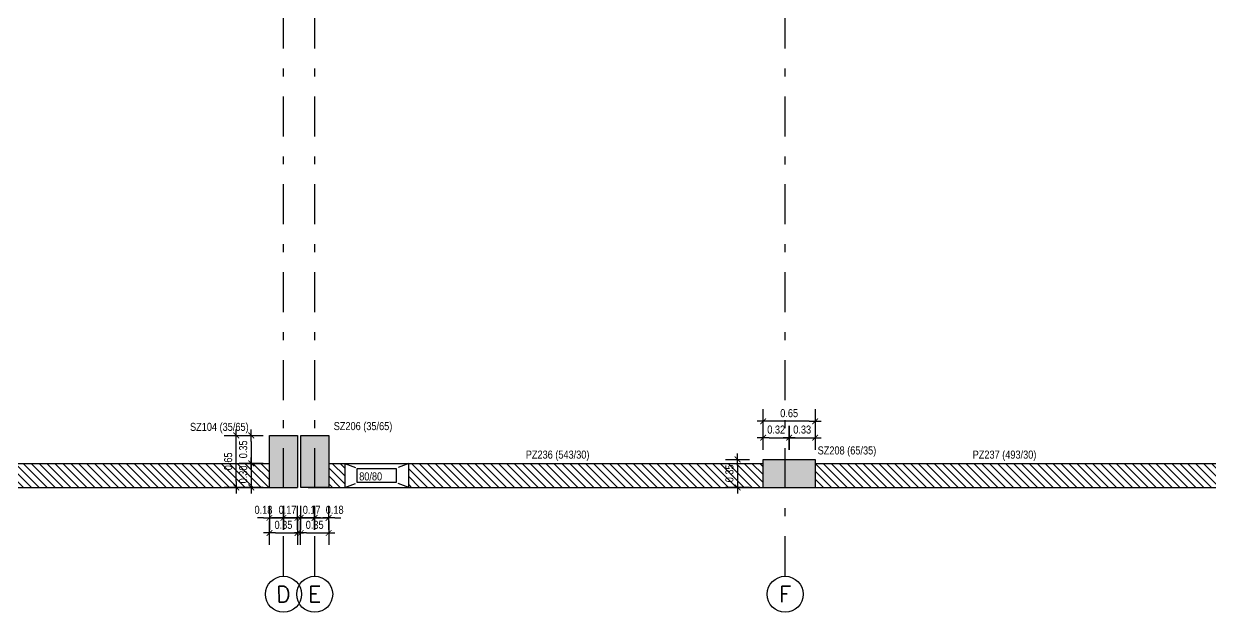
# Model space of a CAD drawing. Header units: metres. Extents: x 419734 to 420376, y 4564732 to 4565123.
# Drawn here: x 419837.61 to 419852.43, y 4565032.51 to 4565039.86 of the extents above; entities that cross this region are included whole.
import ezdxf
from ezdxf.enums import TextEntityAlignment as Align

# ---------------------------------------------------------------- set-up
doc = ezdxf.new("R2010")
doc.units = ezdxf.units.M
doc.linetypes.add('TRATTO-PUNTO', pattern=[1, 0.5, -0.25, 0, -0.25])
doc.layers.get('Defpoints').update_dxf_attribs({"color": 5})
for name, color, linetype in [('07-SIMBOLI', 1, 'Continuous'), ('SW_ASSI', 7, 'TRATTO-PUNTO'), ('SW_DIM', 33, 'Continuous'), ('SW_MAGRONE', 2, 'Continuous'), ('SW_TRATTEGGIO_252', 252, 'Continuous'), ('SW_TRATTEGGIO_253', 253, 'Continuous'), ('SW_TXT_TESTI', 1, 'Continuous')]:
    doc.layers.add(name, color=color, linetype=linetype)
doc.styles.add('ROMANS8', font='ROMANS8.SHX')
doc.styles.add('SWS', font='ARIALN.TTF')
doc.dimstyles.new('DIM-SW-50_m', dxfattribs={"dimtxt": 0.1, "dimasz": 0.075, "dimexe": 0.125, "dimexo": 0.125, "dimgap": 0.05, "dimtad": 1, "dimzin": 1, "dimdsep": 46, "dimtxsty": 'SWS', "dimblk1": 'D', "dimblk2": 'D', "dimsah": 1, "dimcen": 0.0075, "dimdle": 0.0625, "dimse1": 1, "dimse2": 1, "dimclrd": 256, "dimclre": 256, "dimclrt": 256, "dimazin": 0, "dimtfac": 0.75, "dimtmove": 1, "dimatfit": 3, "dimldrblk": 'D', "dimfxl": 0.125, "dimtvp": 1.5, "dimtolj": 1, "dimtzin": 0, "dimarcsym": 0})

# ---------------------------------------------------------------- blocks, each defined once
blk = doc.blocks.new('D')
for p, q in [((0, 2), (0, -2)), ((-1, 0), (1, 0))]:
    blk.add_line(p, q)
at = {"const_width": 0.141}
blk.add_lwpolyline([(0.48, 0.48), (-0.48, -0.48)], dxfattribs=at)
blk = doc.blocks.new('*D1029')
at = {"layer": 'Defpoints', "color": 0, "ltscale": 0.5, "transparency": 16777216}
for p in [(419840.677, 4565034.718), (419840.45, 4565034.368), (419840.677, 4565034.368)]:
    blk.add_point(p, dxfattribs=at)
at = {"layer": 'SW_DIM', "lineweight": -2, "ltscale": 0.5, "transparency": 16777216}
blk.add_line((419840.45, 4565034.643), (419840.45, 4565034.443), dxfattribs=at)
at = {"layer": 'SW_DIM', "lineweight": -2, "ltscale": 0.5, "transparency": 16777216, "xscale": 0.075, "yscale": 0.075, "zscale": 0.075}
for p, rotation in [((419840.45, 4565034.718), 90), ((419840.45, 4565034.368), 270)]:
    blk.add_blockref('D', p, dxfattribs=dict(at, rotation=rotation))
at = {"layer": 'SW_DIM', "ltscale": 0.5, "transparency": 16777216, "insert": (419840.349, 4565034.543), "char_height": 0.1, "attachment_point": 5, "rotation": 90, "style": 'SWS'}
blk.add_mtext('\\A1;0.35', dxfattribs=at)
blk = doc.blocks.new('*D1030')
at = {"layer": 'Defpoints', "color": 0, "ltscale": 0.5, "transparency": 16777216}
for p in [(419840.677, 4565034.368), (419840.45, 4565034.068), (419840.677, 4565034.068)]:
    blk.add_point(p, dxfattribs=at)
at = {"layer": 'SW_DIM', "lineweight": -2, "ltscale": 0.5, "transparency": 16777216}
blk.add_line((419840.45, 4565034.293), (419840.45, 4565034.143), dxfattribs=at)
at = {"layer": 'SW_DIM', "lineweight": -2, "ltscale": 0.5, "transparency": 16777216, "xscale": 0.075, "yscale": 0.075, "zscale": 0.075}
for p, rotation in [((419840.45, 4565034.368), 90), ((419840.45, 4565034.068), 270)]:
    blk.add_blockref('D', p, dxfattribs=dict(at, rotation=rotation))
at = {"layer": 'SW_DIM', "ltscale": 0.5, "transparency": 16777216, "insert": (419840.349, 4565034.23), "char_height": 0.1, "attachment_point": 5, "rotation": 90, "style": 'SWS'}
blk.add_mtext('\\A1;0.30', dxfattribs=at)
blk = doc.blocks.new('*D1031')
at = {"layer": 'Defpoints', "color": 0, "ltscale": 0.5, "transparency": 16777216}
for p in [(419840.262, 4565034.718), (419840.677, 4565034.718), (419840.677, 4565034.068)]:
    blk.add_point(p, dxfattribs=at)
at = {"layer": 'SW_DIM', "lineweight": -2, "ltscale": 0.5, "transparency": 16777216}
blk.add_line((419840.262, 4565034.143), (419840.262, 4565034.643), dxfattribs=at)
at = {"layer": 'SW_DIM', "lineweight": -2, "ltscale": 0.5, "transparency": 16777216, "xscale": 0.075, "yscale": 0.075, "zscale": 0.075}
for p, rotation in [((419840.262, 4565034.718), 90), ((419840.262, 4565034.068), 270)]:
    blk.add_blockref('D', p, dxfattribs=dict(at, rotation=rotation))
at = {"layer": 'SW_DIM', "ltscale": 0.5, "transparency": 16777216, "insert": (419840.161, 4565034.393), "char_height": 0.1, "attachment_point": 5, "rotation": 90, "style": 'SWS'}
blk.add_mtext('\\A1;0.65', dxfattribs=at)
blk = doc.blocks.new('*D1032')
at = {"layer": 'Defpoints', "color": 0, "ltscale": 0.5, "transparency": 16777216}
for p in [(419847.172, 4565034.689), (419846.847, 4565034.418), (419847.172, 4565034.418)]:
    blk.add_point(p, dxfattribs=at)
at = {"layer": 'SW_DIM', "lineweight": -2, "ltscale": 0.5, "transparency": 16777216}
blk.add_line((419846.922, 4565034.689), (419847.097, 4565034.689), dxfattribs=at)
at = {"layer": 'SW_DIM', "lineweight": -2, "ltscale": 0.5, "transparency": 16777216, "xscale": 0.075, "yscale": 0.075, "zscale": 0.075, "rotation": 180}
blk.add_blockref('D', (419846.847, 4565034.689), dxfattribs=at)
at = {"layer": 'SW_DIM', "lineweight": -2, "ltscale": 0.5, "transparency": 16777216, "xscale": 0.075, "yscale": 0.075, "zscale": 0.075}
blk.add_blockref('D', (419847.172, 4565034.689), dxfattribs=at)
at = {"layer": 'SW_DIM', "ltscale": 0.5, "transparency": 16777216, "insert": (419847.01, 4565034.79), "char_height": 0.1, "attachment_point": 5, "style": 'SWS'}
blk.add_mtext('\\A1;0.32', dxfattribs=at)
blk = doc.blocks.new('*D1033')
at = {"layer": 'Defpoints', "color": 0, "ltscale": 0.5, "transparency": 16777216}
for p in [(419847.497, 4565034.689), (419847.172, 4565034.418), (419847.497, 4565034.418)]:
    blk.add_point(p, dxfattribs=at)
at = {"layer": 'SW_DIM', "lineweight": -2, "ltscale": 0.5, "transparency": 16777216}
blk.add_line((419847.247, 4565034.689), (419847.422, 4565034.689), dxfattribs=at)
at = {"layer": 'SW_DIM', "lineweight": -2, "ltscale": 0.5, "transparency": 16777216, "xscale": 0.075, "yscale": 0.075, "zscale": 0.075, "rotation": 180}
blk.add_blockref('D', (419847.172, 4565034.689), dxfattribs=at)
at = {"layer": 'SW_DIM', "lineweight": -2, "ltscale": 0.5, "transparency": 16777216, "xscale": 0.075, "yscale": 0.075, "zscale": 0.075}
blk.add_blockref('D', (419847.497, 4565034.689), dxfattribs=at)
at = {"layer": 'SW_DIM', "ltscale": 0.5, "transparency": 16777216, "insert": (419847.335, 4565034.79), "char_height": 0.1, "attachment_point": 5, "style": 'SWS'}
blk.add_mtext('\\A1;0.33', dxfattribs=at)
blk = doc.blocks.new('*D1034')
at = {"layer": 'Defpoints', "color": 0, "ltscale": 0.5, "transparency": 16777216}
for p in [(419846.847, 4565034.894), (419846.847, 4565034.418), (419847.497, 4565034.418)]:
    blk.add_point(p, dxfattribs=at)
at = {"layer": 'SW_DIM', "lineweight": -2, "ltscale": 0.5, "transparency": 16777216}
blk.add_line((419847.422, 4565034.894), (419846.922, 4565034.894), dxfattribs=at)
at = {"layer": 'SW_DIM', "lineweight": -2, "ltscale": 0.5, "transparency": 16777216, "xscale": 0.075, "yscale": 0.075, "zscale": 0.075, "rotation": 180}
blk.add_blockref('D', (419846.847, 4565034.894), dxfattribs=at)
at = {"layer": 'SW_DIM', "lineweight": -2, "ltscale": 0.5, "transparency": 16777216, "xscale": 0.075, "yscale": 0.075, "zscale": 0.075}
blk.add_blockref('D', (419847.497, 4565034.894), dxfattribs=at)
at = {"layer": 'SW_DIM', "ltscale": 0.5, "transparency": 16777216, "insert": (419847.172, 4565034.995), "char_height": 0.1, "attachment_point": 5, "style": 'SWS'}
blk.add_mtext('\\A1;0.65', dxfattribs=at)
blk = doc.blocks.new('*D1035')
at = {"layer": 'Defpoints', "color": 0, "ltscale": 0.5, "transparency": 16777216}
for p in [(419846.847, 4565034.418), (419846.527, 4565034.068), (419846.847, 4565034.068)]:
    blk.add_point(p, dxfattribs=at)
at = {"layer": 'SW_DIM', "lineweight": -2, "ltscale": 0.5, "transparency": 16777216}
blk.add_line((419846.527, 4565034.343), (419846.527, 4565034.143), dxfattribs=at)
at = {"layer": 'SW_DIM', "lineweight": -2, "ltscale": 0.5, "transparency": 16777216, "xscale": 0.075, "yscale": 0.075, "zscale": 0.075}
for p, rotation in [((419846.527, 4565034.418), 90), ((419846.527, 4565034.068), 270)]:
    blk.add_blockref('D', p, dxfattribs=dict(at, rotation=rotation))
at = {"layer": 'SW_DIM', "ltscale": 0.5, "transparency": 16777216, "insert": (419846.426, 4565034.243), "char_height": 0.1, "attachment_point": 5, "rotation": 90, "style": 'SWS'}
blk.add_mtext('\\A1;0.35', dxfattribs=at)
blk = doc.blocks.new('*D1039')
at = {"layer": 'Defpoints', "color": 0, "ltscale": 0.5, "transparency": 16777216}
for p in [(419840.677, 4565034.068), (419840.852, 4565034.068), (419840.852, 4565033.686)]:
    blk.add_point(p, dxfattribs=at)
at = {"layer": 'SW_DIM', "lineweight": -2, "ltscale": 0.5, "transparency": 16777216}
for p, q in [((419840.602, 4565033.686), (419840.527, 4565033.686)), ((419840.677, 4565033.686), (419840.852, 4565033.686)), ((419840.927, 4565033.686), (419841.002, 4565033.686))]:
    blk.add_line(p, q, dxfattribs=at)
at = {"layer": 'SW_DIM', "lineweight": -2, "ltscale": 0.5, "transparency": 16777216, "xscale": 0.075, "yscale": 0.075, "zscale": 0.075}
blk.add_blockref('D', (419840.677, 4565033.686), dxfattribs=at)
at = {"layer": 'SW_DIM', "lineweight": -2, "ltscale": 0.5, "transparency": 16777216, "xscale": 0.075, "yscale": 0.075, "zscale": 0.075, "rotation": 180}
blk.add_blockref('D', (419840.852, 4565033.686), dxfattribs=at)
at = {"layer": 'SW_DIM', "ltscale": 0.5, "transparency": 16777216, "insert": (419840.602, 4565033.787), "char_height": 0.1, "attachment_point": 5, "style": 'SWS'}
blk.add_mtext('\\A1;0.18', dxfattribs=at)
blk = doc.blocks.new('*D1040')
at = {"layer": 'Defpoints', "color": 0, "ltscale": 0.5, "transparency": 16777216}
for p in [(419840.852, 4565034.068), (419841.027, 4565034.068), (419841.027, 4565033.686)]:
    blk.add_point(p, dxfattribs=at)
at = {"layer": 'SW_DIM', "lineweight": -2, "ltscale": 0.5, "transparency": 16777216}
for p, q in [((419840.777, 4565033.686), (419840.702, 4565033.686)), ((419840.852, 4565033.686), (419841.027, 4565033.686)), ((419841.102, 4565033.686), (419841.177, 4565033.686))]:
    blk.add_line(p, q, dxfattribs=at)
at = {"layer": 'SW_DIM', "lineweight": -2, "ltscale": 0.5, "transparency": 16777216, "xscale": 0.075, "yscale": 0.075, "zscale": 0.075}
blk.add_blockref('D', (419840.852, 4565033.686), dxfattribs=at)
at = {"layer": 'SW_DIM', "lineweight": -2, "ltscale": 0.5, "transparency": 16777216, "xscale": 0.075, "yscale": 0.075, "zscale": 0.075, "rotation": 180}
blk.add_blockref('D', (419841.027, 4565033.686), dxfattribs=at)
at = {"layer": 'SW_DIM', "ltscale": 0.5, "transparency": 16777216, "insert": (419840.903, 4565033.787), "char_height": 0.1, "attachment_point": 5, "style": 'SWS'}
blk.add_mtext('\\A1;0.17', dxfattribs=at)
blk = doc.blocks.new('*D1041')
at = {"layer": 'Defpoints', "color": 0, "ltscale": 0.5, "transparency": 16777216}
for p in [(419840.677, 4565034.068), (419841.027, 4565034.068), (419841.027, 4565033.498)]:
    blk.add_point(p, dxfattribs=at)
at = {"layer": 'SW_DIM', "lineweight": -2, "ltscale": 0.5, "transparency": 16777216}
blk.add_line((419840.752, 4565033.498), (419840.952, 4565033.498), dxfattribs=at)
at = {"layer": 'SW_DIM', "lineweight": -2, "ltscale": 0.5, "transparency": 16777216, "xscale": 0.075, "yscale": 0.075, "zscale": 0.075, "rotation": 180}
blk.add_blockref('D', (419840.677, 4565033.498), dxfattribs=at)
at = {"layer": 'SW_DIM', "lineweight": -2, "ltscale": 0.5, "transparency": 16777216, "xscale": 0.075, "yscale": 0.075, "zscale": 0.075}
blk.add_blockref('D', (419841.027, 4565033.498), dxfattribs=at)
at = {"layer": 'SW_DIM', "ltscale": 0.5, "transparency": 16777216, "insert": (419840.852, 4565033.599), "char_height": 0.1, "attachment_point": 5, "style": 'SWS'}
blk.add_mtext('\\A1;0.35', dxfattribs=at)
blk = doc.blocks.new('*D1042')
at = {"layer": 'Defpoints', "color": 0, "ltscale": 0.5, "transparency": 16777216}
for p in [(419841.067, 4565034.068), (419841.242, 4565034.068), (419841.242, 4565033.686)]:
    blk.add_point(p, dxfattribs=at)
at = {"layer": 'SW_DIM', "lineweight": -2, "ltscale": 0.5, "transparency": 16777216}
for p, q in [((419840.992, 4565033.686), (419840.917, 4565033.686)), ((419841.067, 4565033.686), (419841.242, 4565033.686)), ((419841.317, 4565033.686), (419841.392, 4565033.686))]:
    blk.add_line(p, q, dxfattribs=at)
at = {"layer": 'SW_DIM', "lineweight": -2, "ltscale": 0.5, "transparency": 16777216, "xscale": 0.075, "yscale": 0.075, "zscale": 0.075}
blk.add_blockref('D', (419841.067, 4565033.686), dxfattribs=at)
at = {"layer": 'SW_DIM', "lineweight": -2, "ltscale": 0.5, "transparency": 16777216, "xscale": 0.075, "yscale": 0.075, "zscale": 0.075, "rotation": 180}
blk.add_blockref('D', (419841.242, 4565033.686), dxfattribs=at)
at = {"layer": 'SW_DIM', "ltscale": 0.5, "transparency": 16777216, "insert": (419841.205, 4565033.787), "char_height": 0.1, "attachment_point": 5, "style": 'SWS'}
blk.add_mtext('\\A1;0.17', dxfattribs=at)
blk = doc.blocks.new('*D1043')
at = {"layer": 'Defpoints', "color": 0, "ltscale": 0.5, "transparency": 16777216}
for p in [(419841.242, 4565034.068), (419841.417, 4565034.068), (419841.417, 4565033.686)]:
    blk.add_point(p, dxfattribs=at)
at = {"layer": 'SW_DIM', "lineweight": -2, "ltscale": 0.5, "transparency": 16777216}
for p, q in [((419841.167, 4565033.686), (419841.092, 4565033.686)), ((419841.242, 4565033.686), (419841.417, 4565033.686)), ((419841.492, 4565033.686), (419841.567, 4565033.686))]:
    blk.add_line(p, q, dxfattribs=at)
at = {"layer": 'SW_DIM', "lineweight": -2, "ltscale": 0.5, "transparency": 16777216, "xscale": 0.075, "yscale": 0.075, "zscale": 0.075}
blk.add_blockref('D', (419841.242, 4565033.686), dxfattribs=at)
at = {"layer": 'SW_DIM', "lineweight": -2, "ltscale": 0.5, "transparency": 16777216, "xscale": 0.075, "yscale": 0.075, "zscale": 0.075, "rotation": 180}
blk.add_blockref('D', (419841.417, 4565033.686), dxfattribs=at)
at = {"layer": 'SW_DIM', "ltscale": 0.5, "transparency": 16777216, "insert": (419841.492, 4565033.787), "char_height": 0.1, "attachment_point": 5, "style": 'SWS'}
blk.add_mtext('\\A1;0.18', dxfattribs=at)
blk = doc.blocks.new('*D1044')
at = {"layer": 'Defpoints', "color": 0, "ltscale": 0.5, "transparency": 16777216}
for p in [(419841.067, 4565034.068), (419841.417, 4565034.068), (419841.417, 4565033.498)]:
    blk.add_point(p, dxfattribs=at)
at = {"layer": 'SW_DIM', "lineweight": -2, "ltscale": 0.5, "transparency": 16777216}
blk.add_line((419841.142, 4565033.498), (419841.342, 4565033.498), dxfattribs=at)
at = {"layer": 'SW_DIM', "lineweight": -2, "ltscale": 0.5, "transparency": 16777216, "xscale": 0.075, "yscale": 0.075, "zscale": 0.075, "rotation": 180}
blk.add_blockref('D', (419841.067, 4565033.498), dxfattribs=at)
at = {"layer": 'SW_DIM', "lineweight": -2, "ltscale": 0.5, "transparency": 16777216, "xscale": 0.075, "yscale": 0.075, "zscale": 0.075}
blk.add_blockref('D', (419841.417, 4565033.498), dxfattribs=at)
at = {"layer": 'SW_DIM', "ltscale": 0.5, "transparency": 16777216, "insert": (419841.242, 4565033.599), "char_height": 0.1, "attachment_point": 5, "style": 'SWS'}
blk.add_mtext('\\A1;0.35', dxfattribs=at)

msp = doc.modelspace()

# ---------------------------------------------------------------- hatches: boundary and pattern name
at = {"layer": 'SW_TRATTEGGIO_252'}
h = msp.add_hatch(dxfattribs=at)
h.set_pattern_fill('_USER', color=256, scale=0.07, angle=135, pattern_type=0)
h.set_pattern_definition([(135, (419952.12758, 4565185.04675), (-0.049497475, -0.049497475), [])])
h.paths.add_polyline_path([(419825.52968, 4565034.0676), (419825.52968, 4565034.3676), (419818.19942, 4565034.3676), (419818.19942, 4565041.0676), (419817.89942, 4565041.0676), (419817.89942, 4565034.0676)])
h.paths.add_polyline_path([(419826.17968, 4565034.3676), (419826.17968, 4565034.0676), (419840.67714, 4565034.0676), (419840.67714, 4565034.3676)])
h.paths.add_polyline_path([(419842.41714, 4565034.3676), (419842.41714, 4565034.0676), (419846.84714, 4565034.0676), (419846.84714, 4565034.3676)])
h.paths.add_polyline_path([(419841.41714, 4565034.0676), (419841.61714, 4565034.0676), (419841.61714, 4565034.3676), (419841.41714, 4565034.3676)])
h.paths.add_polyline_path([(419861.62214, 4565034.0676), (419861.62214, 4565034.3676), (419847.49714, 4565034.3676), (419847.49714, 4565034.0676)])
h.paths.add_polyline_path([(419866.37214, 4565047.2176), (419862.72214, 4565047.2176), (419862.72214, 4565046.9176), (419866.07214, 4565046.9176), (419866.07214, 4565034.3676), (419862.42214, 4565034.3676), (419862.42214, 4565034.0676), (419866.37214, 4565034.0676)])
h.paths.add_polyline_path([(419847.27214, 4565045.0176), (419847.27214, 4565046.9176), (419852.52214, 4565046.9176), (419852.52214, 4565045.0176), (419852.82214, 4565045.0176), (419852.82214, 4565046.9176), (419857.07214, 4565046.9176), (419857.07214, 4565045.0176), (419857.37214, 4565045.0176), (419857.37214, 4565046.9176), (419861.52235, 4565046.9176), (419861.62214, 4565046.9176), (419861.62214, 4565044.0176), (419861.92214, 4565044.0176), (419861.92214, 4565046.9176), (419861.92214, 4565047.2176), (419861.52235, 4565047.2176), (419846.87235, 4565047.2176), (419842.41714, 4565047.2176), (419842.41714, 4565046.9176), (419846.87235, 4565046.9176), (419846.97214, 4565046.9176), (419846.97214, 4565045.0176)])
h.paths.add_polyline_path([(419847.27214, 4565041.4176), (419847.27214, 4565044.0176), (419846.97214, 4565044.0176), (419846.97214, 4565041.1176), (419861.92214, 4565041.1176), (419861.92214, 4565044.0176), (419861.62214, 4565044.0176), (419861.62214, 4565041.4176), (419857.37214, 4565041.4176), (419857.37214, 4565044.0176), (419857.07214, 4565044.0176), (419857.07214, 4565041.4176), (419852.82214, 4565041.4176), (419852.82214, 4565044.0176), (419852.52214, 4565044.01532), (419852.52214, 4565041.4176)])
h.paths.add_polyline_path([(419841.61714, 4565047.2176), (419841.41714, 4565047.2176), (419841.41714, 4565046.9176), (419841.61714, 4565046.9176)])
h.paths.add_polyline_path([(419826.12989, 4565046.9176), (419840.67714, 4565046.9176), (419840.67714, 4565047.2176), (419826.12989, 4565047.2176), (419817.89942, 4565047.2176), (419817.89942, 4565041.7176), (419818.19942, 4565041.7176), (419818.19942, 4565046.9176)])
h.paths.add_polyline_path([(419861.85964, 4565044.80966), (419861.85964, 4565044.22553), (419861.68464, 4565044.22553), (419861.68464, 4565044.80966)], flags=16)
at = {"layer": 'SW_TRATTEGGIO_253'}
h = msp.add_hatch(color=256, dxfattribs=at)
h.paths.add_polyline_path([(419817.89942, 4565041.7176), (419817.89942, 4565041.0676), (419818.24942, 4565041.0676), (419818.24942, 4565041.7176)])
h.paths.add_polyline_path([(419822.31455, 4565041.0676), (419822.31455, 4565041.7176), (419821.66455, 4565041.7176), (419821.66455, 4565041.0676)])
h.paths.add_polyline_path([(419825.52968, 4565041.7176), (419825.52968, 4565041.0676), (419826.17968, 4565041.0676), (419826.17968, 4565041.7176)])
h.paths.add_polyline_path([(419833.5971, 4565041.7176), (419832.9471, 4565041.7176), (419832.9471, 4565041.0676), (419833.5971, 4565041.0676)])
h.paths.add_polyline_path([(419841.02714, 4565041.0676), (419841.02714, 4565041.7176), (419840.67714, 4565041.7176), (419840.67714, 4565041.0676)])
h.paths.add_polyline_path([(419841.06714, 4565041.7176), (419841.06714, 4565041.0676), (419841.41714, 4565041.0676), (419841.41714, 4565041.7176)])
h.paths.add_polyline_path([(419840.67714, 4565046.5676), (419841.02714, 4565046.5676), (419841.02714, 4565047.2176), (419840.67714, 4565047.2176)])
h.paths.add_polyline_path([(419841.41714, 4565047.2176), (419841.06714, 4565047.2176), (419841.06714, 4565046.5676), (419841.41714, 4565046.5676)])
h.paths.add_polyline_path([(419840.67714, 4565034.0676), (419841.02714, 4565034.0676), (419841.02714, 4565034.7176), (419840.67714, 4565034.7176)])
h.paths.add_polyline_path([(419841.41714, 4565034.7176), (419841.06714, 4565034.7176), (419841.06714, 4565034.0676), (419841.41714, 4565034.0676)])
h.paths.add_polyline_path([(419847.49714, 4565034.4176), (419846.84714, 4565034.4176), (419846.84714, 4565034.0676), (419847.49714, 4565034.0676)])
h.paths.add_polyline_path([(419825.52968, 4565034.0676), (419826.17968, 4565034.0676), (419826.17968, 4565034.4176), (419825.52968, 4565034.4176)])

# ---------------------------------------------------------------- linework, layer by layer
at = {"layer": '07-SIMBOLI', "color": 1}
for centre in [(419840.85214, 4565032.73145), (419841.24214, 4565032.73145), (419847.12214, 4565032.73145)]:
    msp.add_circle(centre, 0.225, dxfattribs=at)
at = {"layer": 'SW_ASSI'}
for points in [[(419840.85214, 4565032.95646), (419840.85238, 4565050.0676)], [(419841.24214, 4565032.95646), (419841.24238, 4565050.0676)], [(419847.12214, 4565032.95645), (419847.12238, 4565050.0676)], [(419814.7602, 4565034.0676), (419867.39742, 4565034.0676)]]:
    msp.add_lwpolyline(points, dxfattribs=at)
at = {"layer": 'SW_MAGRONE'}
for points in [[(419840.67714, 4565034.0676), (419840.67714, 4565034.7176), (419841.02714, 4565034.7176), (419841.02714, 4565034.0676)], [(419826.17968, 4565034.3676), (419840.67714, 4565034.3676)], [(419841.41714, 4565034.3676), (419846.84714, 4565034.3676)], [(419841.61714, 4565034.3676), (419841.61714, 4565034.0676)], [(419841.61714, 4565034.3676), (419841.75048, 4565034.3176)], [(419841.77364, 4565034.3051), (419842.26065, 4565034.3051)], [(419841.77364, 4565034.1301), (419841.77364, 4565034.3051)], [(419842.26065, 4565034.3051), (419842.26065, 4565034.1301)], [(419842.41714, 4565034.3676), (419842.28381, 4565034.3176)], [(419842.41714, 4565034.0676), (419842.41714, 4565034.3676)], [(419846.84714, 4565034.0676), (419846.84714, 4565034.4176), (419847.49714, 4565034.4176), (419847.49714, 4565034.0676)], [(419847.49714, 4565034.3676), (419866.07214, 4565034.3676)], [(419826.17968, 4565034.0676), (419841.02714, 4565034.0676)], [(419841.41714, 4565034.0676), (419866.37214, 4565034.0676)], [(419841.61714, 4565034.0676), (419841.75048, 4565034.1176)], [(419842.26065, 4565034.1301), (419841.77364, 4565034.1301)], [(419842.41714, 4565034.0676), (419842.28381, 4565034.1176)]]:
    msp.add_lwpolyline(points, dxfattribs=at)
msp.add_lwpolyline([(419841.06714, 4565034.0676), (419841.06714, 4565034.7176), (419841.41714, 4565034.7176), (419841.41714, 4565034.0676)], close=True, dxfattribs=at)

# ---------------------------------------------------------------- texts
at = {"layer": '07-SIMBOLI', "color": 4, "style": 'ROMANS8'}
for s, p in [('D', (419840.85214, 4565032.73145)), ('E', (419841.24214, 4565032.73145)), ('F', (419847.12214, 4565032.73145))]:
    msp.add_text(s, height=0.2, rotation=0.110239, dxfattribs=at).set_placement(p, align=Align.MIDDLE_CENTER)
at = {"layer": 'SW_TXT_TESTI', "color": 2, "style": 'SWS'}
for s, p in [('SZ104 (35/65)', (419839.68451, 4565034.77448)), ('SZ206 (35/65)', (419841.48026, 4565034.78411)), ('PZ236 (543/30)', (419843.8802, 4565034.4276)), ('SZ208 (65/35)', (419847.52796, 4565034.47986)), ('PZ237 (493/30)', (419849.46534, 4565034.4276)), ('80/80', (419841.79864, 4565034.1551))]:
    msp.add_text(s, height=0.1, dxfattribs=at).set_placement(p)

# ---------------------------------------------------------------- dimensions: what is measured, and where the dimension line sits
at = {"layer": 'SW_DIM', "ltscale": 0.5}
for base, p1, p2, picture, middle in [((419846.84714, 4565034.89372), (419847.49714, 4565034.4176), (419846.84714, 4565034.4176), '*D1034', (419847.17214, 4565034.99478)), ((419847.1721420041, 4565034.6888205428), (419846.8471420042, 4565034.417596221), (419847.1721420041, 4565034.417596221), '*D1032', (419847.0096420042, 4565034.7898778412)), ((419847.4971420041, 4565034.6888205428), (419847.1721420041, 4565034.417596221), (419847.4971420041, 4565034.417596221), '*D1033', (419847.3346420041, 4565034.7898778412)), ((419841.02714, 4565033.4982), (419840.67714, 4565034.0676), (419841.02714, 4565034.0676), '*D1041', (419840.85214, 4565033.59926)), ((419841.41714, 4565033.4982), (419841.06714, 4565034.0676), (419841.41714, 4565034.0676), '*D1044', (419841.24214, 4565033.59926))]:
    dim = msp.add_linear_dim(base=base, p1=p1, p2=p2, dimstyle='DIM-SW-50_m', dxfattribs=at)
    dim.commit()
    dim.dimension.update_dxf_attribs({"geometry": picture, "text_midpoint": middle})
for base, p1, p2, picture, middle in [((419840.26214, 4565034.7176), (419840.67714, 4565034.0676), (419840.67714, 4565034.7176), '*D1031', (419840.16108, 4565034.3926)), ((419840.44964, 4565034.3676), (419840.67714, 4565034.7176), (419840.67714, 4565034.3676), '*D1029', (419840.34858, 4565034.5426)), ((419846.52706, 4565034.0676), (419846.84714, 4565034.4176), (419846.84714, 4565034.0676), '*D1035', (419846.426, 4565034.2426))]:
    dim = msp.add_linear_dim(base=base, p1=p1, p2=p2, angle=90, dimstyle='DIM-SW-50_m', dxfattribs=at)
    dim.commit()
    dim.dimension.update_dxf_attribs({"geometry": picture, "text_midpoint": middle})
dim = msp.add_linear_dim(base=(419840.44964, 4565034.0676), p1=(419840.67714, 4565034.3676), p2=(419840.67714, 4565034.0676), angle=90, dimstyle='DIM-SW-50_m', dxfattribs=at)
dim.commit()
dim.dimension.update_dxf_attribs({"geometry": '*D1030', "text_midpoint": (419840.44964, 4565034.2301), "dimtype": 160})
for base, p1, p2, picture, middle in [((419840.85225, 4565033.6857), (419840.67714, 4565034.0676), (419840.85225, 4565034.0676), '*D1039', (419840.60214, 4565033.6857)), ((419841.02714, 4565033.6857), (419840.85225, 4565034.0676), (419841.02714, 4565034.0676), '*D1040', (419840.90303, 4565033.6857)), ((419841.242142, 4565033.6857045), (419841.06714201, 4565034.06759622), (419841.242142, 4565034.06759622), '*D1042', (419841.20515339, 4565033.6857045)), ((419841.41714201, 4565033.6857045), (419841.242142, 4565034.06759622), (419841.41714201, 4565034.06759622), '*D1043', (419841.49214201, 4565033.6857045))]:
    dim = msp.add_linear_dim(base=base, p1=p1, p2=p2, dimstyle='DIM-SW-50_m', dxfattribs=at)
    dim.commit()
    dim.dimension.update_dxf_attribs({"geometry": picture, "text_midpoint": middle, "dimtype": 160})

doc.saveas('drawing.dxf')
